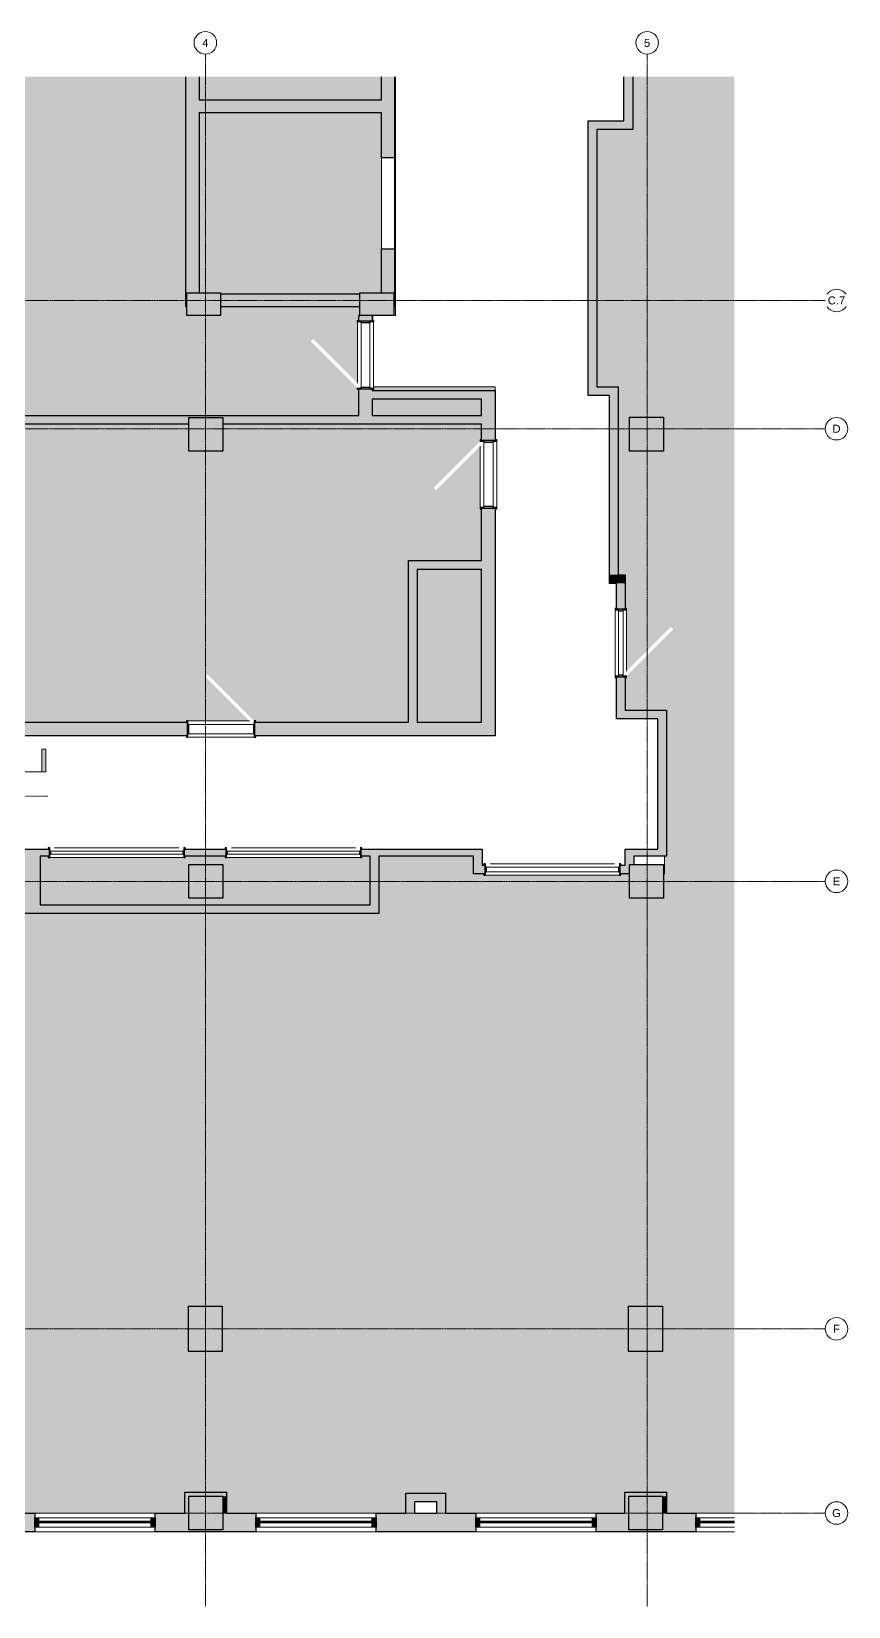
# Model space of a CAD drawing. Header units: inches. Extents: x 2810 to 3942, y 240 to 1078.
# Drawn here: x 3507 to 3942, y 240 to 1078 of the extents above; entities that cross this region are included whole.
import ezdxf

# ---------------------------------------------------------------- set-up
doc = ezdxf.new("R2010")
doc.units = ezdxf.units.IN
doc.header["$MEASUREMENT"] = 0
doc.linetypes.add('Center 1_8_', pattern=[0.3125, 0.125, -0.0625, 0.0625, -0.0625])
doc.linetypes.add('Grid Line 1_2_', pattern=[0.875, 0.5, -0.125, 0.125, -0.125])
for name, color, linetype, lineweight in [('A-DETL', 90, 'Continuous', 9), ('A-DETL-GENF', 92, 'Continuous', 9), ('A-DETL-THIN', 151, 'Continuous', 9), ('A-DOOR', 31, 'Continuous', 18), ('A-GLAZ-CURT', 52, 'Continuous', 18), ('A-GLAZ-CWMG', 51, 'Continuous', 18), ('A-WALL', 113, 'Continuous', 18), ('A-WALL-PATT', 111, 'Continuous', 18), ('G-ANNO-SYMB', 111, 'Continuous', 9), ('I-WALL', 2, 'Continuous', 18), ('S-COLS', 52, 'Continuous', 18), ('S-GRID', 1, 'Continuous', 9), ('S-GRID-IDEN', 1, 'Continuous', 9)]:
    doc.layers.add(name, color=color, linetype=linetype, lineweight=lineweight)
doc.styles.add('Swis721 Lt BT', font='swissl.ttf', dxfattribs={"height": 4.257319})

# ---------------------------------------------------------------- blocks, each defined once
blk = doc.blocks.new('Concrete-Rectangular-Column - 18X18-4463687-FIRST FLOOR RCP')
at = {"layer": 'S-COLS'}
blk.add_hatch(color=250, dxfattribs=at).paths.add_polyline_path([(9, -9), (9, 9), (-9, 9), (-9, -9)], flags=0)
at = {"layer": 'S-COLS', "color": 8, "lineweight": 30}
for p, q in [((-9, 9), (9, 9)), ((-9, -9), (-9, 9)), ((9, 9), (9, -9)), ((9, -9), (-9, -9))]:
    blk.add_line(p, q, dxfattribs=at)
blk = doc.blocks.new('System Panel - Glazed-4469464-FIRST FLOOR RCP')
at = {"layer": 'A-GLAZ-CURT'}
blk.add_hatch(color=250, dxfattribs=at).paths.add_polyline_path([(30, -0.75), (-30, -0.75), (-30, -1.75), (30, -1.75)], flags=0)
at = {"layer": 'A-GLAZ-CURT', "color": 8, "lineweight": 30}
for p, q in [((-30, -1.75), (-30, -0.75)), ((-30, -0.75), (30, -0.75)), ((30, -1.75), (-30, -1.75)), ((30, -0.75), (30, -1.75))]:
    blk.add_line(p, q, dxfattribs=at)
blk = doc.blocks.new('Rectangular Mullion - 2 x 5_ rectangular-4469463-FIRST FLOOR RCP')
at = {"layer": 'A-GLAZ-CWMG'}
blk.add_hatch(color=250, dxfattribs=at).paths.add_polyline_path([(-2, -1.5), (0, -1.5), (0, 3.5), (-2, 3.5), (-2, 0.75)], flags=0)
at = {"layer": 'A-GLAZ-CWMG', "color": 8, "lineweight": 30}
for p, q in [((-2, 3.5), (0, 3.5)), ((-2, -1.5), (-2, 3.5)), ((0, 3.5), (0, -1.5)), ((0, -1.5), (-2, -1.5))]:
    blk.add_line(p, q, dxfattribs=at)
blk = doc.blocks.new('Rectangular Mullion - 2 x 5_ rectangular-4354936-FIRST FLOOR RCP')
at = {"layer": 'A-GLAZ-CWMG'}
blk.add_hatch(color=250, dxfattribs=at).paths.add_polyline_path([(0, -1.5), (-2, -1.5), (-2, 3.5), (0, 3.5), (0, 0.75)], flags=0)
at = {"layer": 'A-GLAZ-CWMG', "color": 8, "lineweight": 30}
for p, q in [((0, 3.5), (-2, 3.5)), ((-2, 3.5), (-2, -1.5)), ((0, -1.5), (0, 3.5)), ((-2, -1.5), (0, -1.5))]:
    blk.add_line(p, q, dxfattribs=at)
blk = doc.blocks.new('System Panel - Glazed-V1-FIRST FLOOR RCP')
at = {"layer": 'A-GLAZ-CURT'}
blk.add_hatch(color=250, dxfattribs=at).paths.add_polyline_path([(11.49, -0.75), (11.49, -1.75), (30, -1.75), (30, -0.75)], flags=0)
at = {"layer": 'A-GLAZ-CURT', "color": 8, "lineweight": 30}
for p, q in [((11.49, -0.75), (30, -0.75)), ((30, -1.75), (11.49, -1.75)), ((30, -0.75), (30, -1.75))]:
    blk.add_line(p, q, dxfattribs=at)
blk = doc.blocks.new('Concrete-Rectangular-Column - 18 x 24-4467884-FIRST FLOOR RCP')
at = {"layer": 'S-COLS'}
blk.add_hatch(color=250, dxfattribs=at).paths.add_polyline_path([(-7.96, -12), (9, -12), (9, 12), (-9, 12), (-9, -12)], flags=0)
at = {"layer": 'S-COLS', "color": 8, "lineweight": 30}
for p, q in [((-9, 12), (9, 12)), ((-9, -12), (-9, 12)), ((9, 12), (9, -12)), ((9, -12), (-9, -12))]:
    blk.add_line(p, q, dxfattribs=at)
blk = doc.blocks.new('Rectangular Mullion - 2 x 5_ rectangular-V2-FIRST FLOOR RCP')
at = {"layer": 'A-GLAZ-CWMG', "color": 55}
for p, q in [((2986.22, 287.16), (2926.22, 287.16)), ((2986.22, 282.16), (2926.22, 282.16))]:
    blk.add_line(p, q, dxfattribs=at)
blk = doc.blocks.new('Rectangular Mullion - 2 x 5_ rectangular-V3-FIRST FLOOR RCP')
at = {"layer": 'A-GLAZ-CWMG', "color": 55}
for p, q in [((3880.86, 287.16), (3862.35, 287.16)), ((3880.86, 282.16), (3862.35, 282.16))]:
    blk.add_line(p, q, dxfattribs=at)
blk = doc.blocks.new('Concrete-Rectangular-Column - 12 x 18-4462631-FIRST FLOOR RCP')
at = {"layer": 'S-COLS'}
blk.add_hatch(color=250, dxfattribs=at).paths.add_polyline_path([(-6, 2.5), (-6, -9), (6, -9), (6, 9), (-6, 9)], flags=0)
at = {"layer": 'S-COLS', "color": 8, "lineweight": 30}
for p, q in [((-6, 9), (6, 9)), ((-6, -9), (-6, 9)), ((6, 9), (6, -9)), ((6, -9), (-6, -9))]:
    blk.add_line(p, q, dxfattribs=at)
blk = doc.blocks.new('Single Flush_No Glass - 3_-0_x8_-0_-4473693-FIRST FLOOR RCP')
at = {"layer": 'A-DOOR'}
h = blk.add_hatch(color=250, dxfattribs=at)
h.paths.add_polyline_path([(22.37, -2.97), (22.37, -2.22), (21.99, -2.22), (21.99, 2.4), (22.37, 2.4), (22.37, 3.15), (21.62, 3.15), (21.62, 1.28), (21.12, 1.28), (21.12, -1.1), (21.62, -1.1), (21.62, -2.97), (22.24, -2.97)], flags=0)
h.paths.add_polyline_path([(-13.13, 1.28), (-13.63, 1.28), (-13.63, 3.15), (-14.38, 3.15), (-14.38, 2.4), (-14.01, 2.4), (-14.01, -2.22), (-14.38, -2.22), (-14.38, -2.97), (-13.63, -2.97), (-13.63, -1.1), (-13.13, -1.1), (-13.13, 0.4)], flags=0)
at = {"layer": 'A-DOOR', "color": 8, "lineweight": 30}
for p, q in [((-13.63, 3.15), (-14.38, 3.15)), ((-14.38, 3.15), (-14.38, 2.4)), ((-13.63, 1.28), (-13.63, 3.15)), ((-13.13, 1.28), (-13.63, 1.28)), ((-13.13, -1.1), (-13.13, 1.28)), ((21.12, 1.28), (21.12, -1.1)), ((21.62, 1.28), (21.12, 1.28)), ((21.62, 3.15), (21.62, 1.28)), ((22.37, 3.15), (21.62, 3.15)), ((22.37, 2.4), (22.37, 3.15)), ((-14.38, -2.22), (-14.38, -2.97)), ((-14.38, -2.97), (-13.63, -2.97)), ((-13.63, -1.1), (-13.13, -1.1)), ((-13.63, -2.97), (-13.63, -1.1)), ((21.12, -1.1), (21.62, -1.1)), ((21.62, -1.1), (21.62, -2.97)), ((21.62, -2.97), (22.37, -2.97)), ((22.37, -2.97), (22.37, -2.22))]:
    blk.add_line(p, q, dxfattribs=at)
at = {"layer": 'A-DOOR', "color": 55}
for p, q in [((19.02, 3.15), (-13.63, 3.15)), ((21.12, 1.28), (-13.13, 1.28)), ((21.62, 3.15), (21.49, 3.15)), ((21.62, -2.97), (-13.63, -2.97)), ((21.12, -1.1), (-13.13, -1.1))]:
    blk.add_line(p, q, dxfattribs=at)
blk = doc.blocks.new('Double Flush_No Glass_with Frame - 6_-0_X8_-0_-4473727-FIRST FLOOR RCP')
at = {"layer": 'A-DOOR'}
h = blk.add_hatch(color=250, dxfattribs=at)
h.paths.add_polyline_path([(-32.09, -2.97), (-31.63, -2.97), (-31.63, -1.1), (-31.13, -1.1), (-31.13, 1.28), (-31.63, 1.28), (-31.63, 3.15), (-32.38, 3.15), (-32.38, 2.4), (-32.01, 2.4), (-32.01, -2.22), (-32.38, -2.22), (-32.38, -2.97), (-32.26, -2.97)], flags=0)
h.paths.add_polyline_path([(39.62, -2.97), (40.37, -2.97), (40.37, -2.22), (39.99, -2.22), (39.99, 2.4), (40.37, 2.4), (40.37, 3.15), (39.62, 3.15), (39.62, 1.28), (39.12, 1.28), (39.12, -1.1), (39.62, -1.1), (39.62, -2.22)], flags=0)
at = {"layer": 'A-DOOR', "color": 8, "lineweight": 30}
for p, q in [((-31.63, 3.15), (-32.38, 3.15)), ((-32.38, 3.15), (-32.38, 2.4)), ((-31.63, 1.28), (-31.63, 3.15)), ((-31.13, 1.28), (-31.63, 1.28)), ((-31.13, -1.1), (-31.13, 1.28)), ((39.12, 1.28), (39.12, -1.1)), ((39.62, 1.28), (39.12, 1.28)), ((39.62, 3.15), (39.62, 1.28)), ((40.37, 3.15), (39.62, 3.15)), ((40.37, 2.4), (40.37, 3.15)), ((-32.38, -2.22), (-32.38, -2.97)), ((-32.38, -2.97), (-31.63, -2.97)), ((-31.63, -1.1), (-31.13, -1.1)), ((-31.63, -2.97), (-31.63, -1.1)), ((39.12, -1.1), (39.62, -1.1)), ((39.62, -1.1), (39.62, -2.97)), ((39.62, -2.97), (40.37, -2.97)), ((40.37, -2.97), (40.37, -2.22))]:
    blk.add_line(p, q, dxfattribs=at)
at = {"layer": 'A-DOOR', "color": 55}
for p, q in [((-31.51, 3.15), (-31.63, 3.15)), ((39.12, 1.28), (-31.13, 1.28)), ((37.02, 3.15), (-29.03, 3.15)), ((39.62, 3.15), (39.49, 3.15)), ((39.62, -2.97), (-31.63, -2.97)), ((39.12, -1.1), (-31.13, -1.1))]:
    blk.add_line(p, q, dxfattribs=at)
blk = doc.blocks.new('Double Flush_No Glass_with Frame - 6_-0_X8_-0_-4473791-FIRST FLOOR RCP')
at = {"layer": 'A-DOOR'}
h = blk.add_hatch(color=250, dxfattribs=at)
h.paths.add_polyline_path([(-31.63, -2.54), (-31.63, -0.66), (-31.13, -0.66), (-31.13, 0.84), (-31.63, 0.84), (-31.63, 2.71), (-32.38, 2.71), (-32.38, 1.96), (-32.01, 1.96), (-32.01, -1.79), (-32.38, -1.79), (-32.38, -2.54), (-32.01, -2.54)], flags=0)
h.paths.add_polyline_path([(40.24, -2.54), (40.37, -2.54), (40.37, -1.79), (39.99, -1.79), (39.99, 1.96), (40.37, 1.96), (40.37, 2.71), (39.62, 2.71), (39.62, 0.84), (39.12, 0.84), (39.12, -0.66), (39.62, -0.66), (39.62, -2.54), (40.1, -2.54)], flags=0)
at = {"layer": 'A-DOOR', "color": 8, "lineweight": 30}
for p, q in [((-31.63, 2.71), (-32.38, 2.71)), ((-32.38, 2.71), (-32.38, 1.96)), ((-31.63, 0.84), (-31.63, 2.71)), ((-31.13, 0.84), (-31.63, 0.84)), ((-31.13, -0.66), (-31.13, 0.84)), ((39.12, 0.84), (39.12, -0.66)), ((39.62, 0.84), (39.12, 0.84)), ((39.62, 2.71), (39.62, 0.84)), ((40.37, 2.71), (39.62, 2.71)), ((40.37, 1.96), (40.37, 2.71)), ((-32.38, -1.79), (-32.38, -2.54)), ((-32.38, -2.54), (-31.63, -2.54)), ((-31.63, -0.66), (-31.13, -0.66)), ((-31.63, -2.54), (-31.63, -0.66)), ((39.12, -0.66), (39.62, -0.66)), ((39.62, -0.66), (39.62, -2.54)), ((39.62, -2.54), (40.37, -2.54)), ((40.37, -2.54), (40.37, -1.79))]:
    blk.add_line(p, q, dxfattribs=at)
at = {"layer": 'A-DOOR', "color": 55}
for p, q in [((-31.51, 2.71), (-31.63, 2.71)), ((39.12, 0.84), (-31.13, 0.84)), ((37.02, 2.71), (-29.03, 2.71)), ((39.62, 2.71), (39.49, 2.71)), ((39.62, -2.54), (-31.63, -2.54)), ((39.12, -0.66), (-31.13, -0.66))]:
    blk.add_line(p, q, dxfattribs=at)
blk = doc.blocks.new('Single Flush_No Glass - 3_-0_x8_-0_-4473920-FIRST FLOOR RCP')
at = {"layer": 'A-DOOR'}
h = blk.add_hatch(color=250, dxfattribs=at)
h.paths.add_polyline_path([(-14.01, -4.29), (-13.63, -4.29), (-13.63, -2.41), (-13.13, -2.41), (-13.13, 2.59), (-13.63, 2.59), (-13.63, 4.46), (-14.38, 4.46), (-14.38, 3.71), (-14.01, 3.71), (-14.01, -3.54), (-14.38, -3.54), (-14.38, -4.29), (-14.05, -4.29)], flags=0)
h.paths.add_polyline_path([(22.04, -4.29), (22.37, -4.29), (22.37, -3.54), (21.99, -3.54), (21.99, 3.71), (22.37, 3.71), (22.37, 4.46), (21.62, 4.46), (21.62, 2.59), (21.12, 2.59), (21.12, -2.41), (21.62, -2.41), (21.62, -4.29), (21.99, -4.29)], flags=0)
at = {"layer": 'A-DOOR', "color": 8, "lineweight": 30}
for p, q in [((-13.63, 4.46), (-14.38, 4.46)), ((-14.38, 4.46), (-14.38, 3.71)), ((-13.63, 2.59), (-13.63, 4.46)), ((-13.13, 2.59), (-13.63, 2.59)), ((-13.13, -2.41), (-13.13, 2.59)), ((21.12, 2.59), (21.12, -2.41)), ((21.62, 2.59), (21.12, 2.59)), ((21.62, 4.46), (21.62, 2.59)), ((22.37, 4.46), (21.62, 4.46)), ((22.37, 3.71), (22.37, 4.46)), ((-14.38, -3.54), (-14.38, -4.29)), ((-14.38, -4.29), (-13.63, -4.29)), ((-13.63, -2.41), (-13.13, -2.41)), ((-13.63, -4.29), (-13.63, -2.41)), ((21.12, -2.41), (21.62, -2.41)), ((21.62, -2.41), (21.62, -4.29)), ((21.62, -4.29), (22.37, -4.29)), ((22.37, -4.29), (22.37, -3.54))]:
    blk.add_line(p, q, dxfattribs=at)
at = {"layer": 'A-DOOR', "color": 55}
for p, q in [((19.02, 4.46), (-13.63, 4.46)), ((21.12, 2.59), (-13.13, 2.59)), ((21.62, 4.46), (21.49, 4.46)), ((21.62, -4.29), (-13.63, -4.29)), ((21.12, -2.41), (-13.13, -2.41))]:
    blk.add_line(p, q, dxfattribs=at)
blk = doc.blocks.new('Single Flush_No Glass - 3_-0_x8_-0_-4479099-FIRST FLOOR RCP')
at = {"layer": 'A-DOOR'}
h = blk.add_hatch(color=250, dxfattribs=at)
h.paths.add_polyline_path([(-14.38, 4.46), (-14.38, 3.71), (-14.01, 3.71), (-14.01, -3.54), (-14.38, -3.54), (-14.38, -4.29), (-13.63, -4.29), (-13.63, -2.41), (-13.13, -2.41), (-13.13, 2.59), (-13.63, 2.59), (-13.63, 4.46), (-14.26, 4.46)], flags=0)
h.paths.add_polyline_path([(21.12, 1.09), (21.12, -2.41), (21.62, -2.41), (21.62, -4.29), (22.37, -4.29), (22.37, -3.54), (21.99, -3.54), (21.99, 3.71), (22.37, 3.71), (22.37, 4.46), (21.62, 4.46), (21.62, 2.59), (21.12, 2.59)], flags=0)
at = {"layer": 'A-DOOR', "color": 8, "lineweight": 30}
for p, q in [((-13.63, 4.46), (-14.38, 4.46)), ((-14.38, 4.46), (-14.38, 3.71)), ((-13.63, 2.59), (-13.63, 4.46)), ((-13.13, 2.59), (-13.63, 2.59)), ((-13.13, -2.41), (-13.13, 2.59)), ((21.12, 2.59), (21.12, -2.41)), ((21.62, 2.59), (21.12, 2.59)), ((21.62, 4.46), (21.62, 2.59)), ((22.37, 4.46), (21.62, 4.46)), ((22.37, 3.71), (22.37, 4.46)), ((-14.38, -3.54), (-14.38, -4.29)), ((-14.38, -4.29), (-13.63, -4.29)), ((-13.63, -2.41), (-13.13, -2.41)), ((-13.63, -4.29), (-13.63, -2.41)), ((21.12, -2.41), (21.62, -2.41)), ((21.62, -2.41), (21.62, -4.29)), ((21.62, -4.29), (22.37, -4.29)), ((22.37, -4.29), (22.37, -3.54))]:
    blk.add_line(p, q, dxfattribs=at)
at = {"layer": 'A-DOOR', "color": 55}
for p, q in [((19.02, 4.46), (-13.63, 4.46)), ((21.12, 2.59), (-13.13, 2.59)), ((21.62, 4.46), (21.49, 4.46)), ((21.62, -4.29), (-13.63, -4.29)), ((21.12, -2.41), (-13.13, -2.41))]:
    blk.add_line(p, q, dxfattribs=at)
blk = doc.blocks.new('Single Flush_No Glass - 3_-0_x8_-0_-4473688-FIRST FLOOR RCP')
at = {"layer": 'A-DOOR'}
h = blk.add_hatch(color=250, dxfattribs=at)
h.paths.add_polyline_path([(22.37, -3.59), (21.99, -3.59), (21.99, 3.41), (22.37, 3.41), (22.37, 4.16), (21.62, 4.16), (21.62, 2.29), (21.12, 2.29), (21.12, -2.46), (21.62, -2.46), (21.62, -4.34), (22.37, -4.34)], flags=0)
h.paths.add_polyline_path([(-13.13, 2.29), (-13.63, 2.29), (-13.63, 4.16), (-14.38, 4.16), (-14.38, 3.41), (-14.01, 3.41), (-14.01, -3.59), (-14.38, -3.59), (-14.38, -4.34), (-13.63, -4.34), (-13.63, -2.46), (-13.13, -2.46)], flags=0)
at = {"layer": 'A-DOOR', "color": 8, "lineweight": 30}
for p, q in [((-14.38, 3.41), (-14.38, 4.16)), ((-14.38, 4.16), (-13.63, 4.16)), ((-13.63, 4.16), (-13.63, 2.29)), ((-13.63, 2.29), (-13.13, 2.29)), ((-13.13, 2.29), (-13.13, -2.46)), ((21.12, -2.46), (21.12, 2.29)), ((21.12, 2.29), (21.62, 2.29)), ((21.62, 2.29), (21.62, 4.16)), ((21.62, 4.16), (22.37, 4.16)), ((22.37, 4.16), (22.37, 3.41)), ((-14.38, -4.34), (-14.38, -3.59)), ((-13.63, -4.34), (-14.38, -4.34)), ((-13.13, -2.46), (-13.63, -2.46)), ((-13.63, -2.46), (-13.63, -4.34)), ((21.62, -2.46), (21.12, -2.46)), ((21.62, -4.34), (21.62, -2.46)), ((22.37, -4.34), (21.62, -4.34)), ((22.37, -3.59), (22.37, -4.34))]:
    blk.add_line(p, q, dxfattribs=at)
at = {"layer": 'A-DOOR', "color": 55}
for p, q in [((21.62, 4.16), (-13.63, 4.16)), ((21.12, 2.29), (-13.13, 2.29)), ((19.02, -4.34), (-13.63, -4.34)), ((21.12, -2.46), (-13.13, -2.46)), ((21.62, -4.34), (21.49, -4.34))]:
    blk.add_line(p, q, dxfattribs=at)
blk = doc.blocks.new('Grid - Grid Head - Circle-50561-FIRST FLOOR RCP')
at = {"layer": 'S-GRID-IDEN'}
blk.add_circle((0, 0), 0.125, dxfattribs=at)
blk = doc.blocks.new('Drafting View - 3_32_ x 3_8_-334918-FIRST FLOOR RCP')
at = {"layer": 'G-ANNO-SYMB'}
blk.add_hatch(color=256, dxfattribs=at).paths.add_polyline_path([(0, 0.25), (0, 0), (-0.047, 0), (-0.047, 0.25)], flags=0)
for p, q in [((0, 0.25), (-0.047, 0.25)), ((-0.047, 0.25), (-0.047, 0)), ((0, 0), (0, 0.25)), ((-0.047, 0), (0, 0))]:
    blk.add_line(p, q, dxfattribs=at)

msp = doc.modelspace()

# ---------------------------------------------------------------- hatches: boundary and pattern name
at = {"layer": 'A-DETL-GENF'}
h = msp.add_hatch(color=9, dxfattribs=at)
h.paths.add_polyline_path([(3860.35, 289.66), (3880.86, 289.66), (3880.86, 1053.64), (3826.79, 1053.64), (3826.79, 1025.6), (3807.79, 1025.6), (3807.79, 888.73), (3819.04, 888.73), (3819.04, 788.73), (3822.79, 788.73), (3822.79, 770.79), (3823.54, 770.79), (3823.54, 737.39), (3847.05, 760.9), (3848.29, 759.66), (3823.54, 734.91), (3823.54, 734.04), (3822.79, 734.04), (3822.79, 716.73), (3844.79, 716.73), (3844.79, 639.04), (3843.72, 639.04), (3843.72, 629.66), (3843.1, 629.66), (3843.1, 616.66), (3825.1, 616.66), (3825.1, 629.6), (3820.47, 629.6), (3820.47, 628.85), (3747.72, 628.85), (3747.72, 629.6), (3742.16, 629.6), (3742.16, 639.04), (3691.79, 639.04), (3691.79, 608.6), (3476.16, 608.6), (3476.16, 639.04), (3419.35, 639.04), (3419.35, 524.29), (3440.35, 524.29), (3440.35, 471.04), (3384.35, 471.04), (3384.35, 289.66), (3472.16, 289.66), (3472.16, 300.23), (3493.29, 300.23), (3493.29, 289.66), (3588.6, 289.66), (3588.6, 300.79), (3610.85, 300.79), (3610.85, 289.66), (3706.16, 289.66), (3706.16, 300.23), (3727.29, 300.23), (3727.29, 289.66), (3822.6, 289.66), (3822.6, 300.79), (3844.85, 300.79), (3844.85, 289.66)], flags=0)
h.paths.add_polyline_path([(3842.6, 375.66), (3824.6, 375.66), (3824.6, 399.66), (3842.6, 399.66)], flags=0)
h.paths.add_polyline_path([(3590.6, 375.66), (3590.6, 399.66), (3608.6, 399.66), (3608.6, 375.66), (3590.85, 375.66)], flags=0)
h.paths.add_polyline_path([(3516.47, 613.23), (3687.16, 613.23), (3687.16, 639.04), (3682.85, 639.04), (3682.85, 638.29), (3610.1, 638.29), (3610.1, 639.04), (3588.85, 639.04), (3588.85, 638.29), (3516.1, 638.29), (3516.1, 639.04), (3511.79, 639.04), (3511.79, 613.23), (3516.1, 613.23)], flags=0)
h.paths.add_polyline_path([(3484.35, 613.23), (3507.16, 613.23), (3507.16, 639.04), (3480.79, 639.04), (3480.79, 613.23)], flags=0)
h.paths.add_polyline_path([(3590.85, 616.66), (3590.85, 634.66), (3608.85, 634.66), (3608.85, 616.66)], flags=0)
h.paths.add_polyline_path([(3825.1, 854.48), (3825.1, 872.48), (3843.1, 872.48), (3843.1, 854.48), (3826.79, 854.48)], flags=0)
h = msp.add_hatch(color=9, dxfattribs=at)
h.paths.add_polyline_path([(3738.23, 710.29), (3746.47, 710.29), (3746.47, 791.6), (3712.29, 791.6), (3712.29, 710.29), (3720.98, 710.29)], flags=0)
h.paths.add_polyline_path([(3688.72, 710.29), (3707.66, 710.29), (3707.66, 796.23), (3746.47, 796.23), (3746.47, 823.79), (3745.72, 823.79), (3745.72, 857.19), (3722.21, 833.68), (3720.98, 834.92), (3745.72, 859.66), (3745.72, 860.54), (3746.47, 860.54), (3746.47, 868.85), (3608.85, 868.85), (3608.85, 854.41), (3590.85, 854.41), (3590.85, 868.85), (3478.35, 868.85), (3478.35, 828.04), (3448.35, 828.04), (3448.35, 710.29), (3589.6, 710.29), (3589.6, 711.04), (3623, 711.04), (3599.49, 734.55), (3600.73, 735.79), (3625.47, 711.04), (3626.35, 711.04), (3626.35, 710.29)], flags=0)
h.paths.add_polyline_path([(3688.22, 873.48), (3746.47, 873.48), (3746.47, 882.1), (3688.22, 882.1), (3688.22, 874.66)], flags=0)
h.paths.add_polyline_path([(3607.72, 873.48), (3681.22, 873.48), (3681.22, 887.29), (3680.47, 887.29), (3680.47, 888.16), (3655.73, 912.91), (3656.96, 914.15), (3680.47, 890.64), (3680.47, 924.04), (3681.22, 924.04), (3681.22, 926.66), (3681.72, 926.66), (3681.71, 931.16), (3607.72, 931.16), (3607.72, 926.66), (3589.72, 926.66), (3589.72, 931.16), (3589.22, 931.16), (3589.22, 1053.64), (3499.72, 1053.64), (3499.72, 874.66), (3478.35, 874.66), (3478.35, 873.48), (3596.22, 873.48)], flags=0)
h.paths.add_polyline_path([(3688.72, 886.73), (3753.72, 886.73), (3753.72, 888.66), (3688.97, 888.66), (3688.97, 887.29), (3688.22, 887.29), (3688.22, 886.73)], flags=0)
h.paths.add_polyline_path([(3688.64, 924.04), (3688.72, 924.04), (3688.72, 926.66), (3688.22, 926.66), (3688.22, 924.04)], flags=0)
h.paths.add_polyline_path([(3700.22, 926.66), (3700.72, 926.66), (3700.72, 1053.64), (3700.22, 1053.64), (3700.22, 931.16), (3699.72, 931.16), (3699.72, 926.66)], flags=0)
h.paths.add_polyline_path([(3607.72, 938.16), (3681.72, 938.16), (3681.72, 938.66), (3693.22, 938.66), (3693.22, 1034.37), (3596.22, 1034.37), (3596.22, 938.66), (3607.72, 938.66)], flags=0)
h.paths.add_polyline_path([(3688.72, 1041.37), (3693.22, 1041.37), (3693.22, 1053.64), (3596.22, 1053.64), (3596.22, 1041.37), (3684.93, 1041.37)], flags=0)
at = {"layer": 'A-WALL-PATT', "lineweight": 9}
for points in [[(3589.72, 931.16), (3589.73, 938.66), (3596.22, 938.66), (3596.22, 1053.64), (3589.22, 1053.64), (3589.22, 931.16)], [(3822.16, 1030.23), (3826.79, 1030.23), (3826.79, 1053.64), (3822.16, 1053.64)], [(3693.22, 1034.37), (3693.22, 1041.37), (3596.22, 1041.37), (3596.22, 1034.37), (3625.23, 1034.37)], [(3803.16, 888.73), (3807.79, 888.73), (3807.79, 1030.23), (3803.16, 1030.23)], [(3825.1, 1025.6), (3826.79, 1025.6), (3826.79, 1030.23), (3807.79, 1030.23), (3807.79, 1025.6), (3822.16, 1025.6)], [(3625.23, 931.16), (3681.72, 931.16), (3681.72, 938.16), (3607.72, 938.16), (3607.72, 931.16)], [(3819.04, 884.1), (3819.04, 888.73), (3803.16, 888.73), (3803.16, 884.1), (3814.41, 884.1)], [(3693.22, 882.1), (3753.72, 882.1), (3753.72, 886.73), (3688.22, 886.73), (3688.22, 882.1), (3689.14, 882.1)], [(3814.41, 788.73), (3819.04, 788.73), (3819.04, 884.1), (3814.41, 884.1), (3814.41, 852.67)], [(3689.14, 868.85), (3746.47, 868.85), (3746.47, 873.48), (3478.35, 873.48), (3478.35, 868.85), (3590.85, 868.85), (3590.85, 872.41), (3608.85, 872.41), (3608.85, 868.85), (3625.23, 868.85)], [(3707.66, 710.29), (3712.29, 710.29), (3712.29, 796.23), (3707.66, 796.23)], [(3746.47, 791.6), (3746.47, 796.23), (3712.29, 796.23), (3712.29, 791.6), (3720.98, 791.6)], [(3822.79, 784.1), (3822.79, 788.73), (3814.41, 788.73), (3814.41, 784.1), (3822.3, 784.1)], [(3822.79, 712.1), (3840.16, 712.1), (3840.16, 716.73), (3818.16, 716.73), (3818.16, 712.1), (3822.3, 712.1)], [(3844.79, 639.04), (3844.79, 716.73), (3840.16, 716.73), (3840.16, 639.04)], [(3511.79, 613.23), (3511.79, 639.04), (3507.16, 639.04), (3507.16, 613.23)], [(3691.79, 613.23), (3691.79, 639.04), (3687.16, 639.04), (3687.16, 613.23), (3689.14, 613.23)], [(3742.16, 629.6), (3746.79, 629.6), (3746.79, 642.79), (3742.16, 642.79), (3742.16, 639.04)], [(3822.79, 629.6), (3825.1, 629.6), (3825.1, 634.66), (3827.41, 634.66), (3827.41, 642.79), (3822.79, 642.79), (3822.79, 634.23)], [(3840.16, 639.04), (3840.16, 642.79), (3827.41, 642.79), (3827.41, 639.04)], [(3691.79, 608.6), (3691.79, 613.23), (3480.79, 613.23), (3480.79, 608.6), (3689.14, 608.6)], [(3588.6, 289.66), (3590.85, 289.66), (3590.85, 300.79), (3588.6, 300.79)], [(3608.85, 298.54), (3610.85, 298.54), (3610.85, 300.79), (3590.85, 300.79), (3590.85, 298.66), (3608.85, 298.66)], [(3610.85, 289.66), (3610.85, 298.54), (3608.85, 298.54), (3608.85, 289.66)], [(3706.16, 289.66), (3710.79, 289.66), (3710.79, 300.23), (3706.16, 300.23), (3706.16, 295.6)], [(3722.66, 295.6), (3722.66, 300.23), (3710.79, 300.23), (3710.79, 295.6)], [(3722.66, 289.66), (3727.29, 289.66), (3727.29, 300.23), (3722.66, 300.23), (3722.66, 295.6)], [(3824.6, 289.66), (3824.72, 289.66), (3824.72, 298.66), (3824.85, 298.66), (3824.85, 300.79), (3822.6, 300.79), (3822.6, 289.66)], [(3844.85, 298.54), (3844.85, 300.79), (3824.85, 300.79), (3824.85, 298.66), (3842.72, 298.66), (3842.72, 298.54)], [(3844.85, 289.66), (3844.85, 298.54), (3842.72, 298.54), (3842.72, 289.66)]]:
    msp.add_hatch(color=7, dxfattribs=at).paths.add_polyline_path(points, flags=0)
h = msp.add_hatch(color=7, dxfattribs=at)
h.paths.add_polyline_path([(3700.22, 931.16), (3700.22, 962.01), (3693.22, 962.01), (3693.22, 938.66), (3699.72, 938.66), (3699.72, 931.16)], flags=0)
h.paths.add_polyline_path([(3693.22, 1010.51), (3700.22, 1010.51), (3700.22, 1053.64), (3693.22, 1053.64), (3693.22, 1034.37)], flags=0)
h = msp.add_hatch(color=7, dxfattribs=at)
h.paths.add_polyline_path([(3688.22, 873.48), (3688.22, 887.66), (3681.22, 887.66), (3681.22, 873.48), (3681.71, 873.48)], flags=0)
h.paths.add_polyline_path([(3687.1, 923.66), (3688.22, 923.66), (3688.22, 926.66), (3681.22, 926.66), (3681.22, 923.66), (3682.35, 923.66)], flags=0)
h = msp.add_hatch(color=7, dxfattribs=at)
h.paths.add_polyline_path([(3746.47, 710.29), (3753.72, 710.29), (3753.72, 824.16), (3746.47, 824.16), (3746.47, 791.6)], flags=0)
h.paths.add_polyline_path([(3753.72, 860.16), (3753.72, 882.1), (3746.47, 882.1), (3746.47, 860.16), (3753.04, 860.16)], flags=0)
h = msp.add_hatch(color=7, dxfattribs=at)
h.paths.add_polyline_path([(3822.3, 716.73), (3822.79, 716.73), (3822.79, 734.41), (3818.16, 734.41), (3818.16, 716.73)], flags=0)
h.paths.add_polyline_path([(3822.79, 770.41), (3822.79, 784.1), (3818.16, 784.1), (3818.16, 770.41), (3822.3, 770.41)], flags=0)
h = msp.add_hatch(color=7, dxfattribs=at)
h.paths.add_polyline_path([(3753.72, 703.04), (3753.72, 710.29), (3625.97, 710.29), (3625.97, 703.04), (3753.04, 703.04)], flags=0)
h.paths.add_polyline_path([(3441.1, 703.04), (3589.97, 703.04), (3589.97, 710.29), (3441.1, 710.29), (3441.1, 709.78)], flags=0)
h = msp.add_hatch(color=7, dxfattribs=at)
h.paths.add_polyline_path([(3466.2, 639.04), (3516.47, 639.04), (3516.47, 642.79), (3419.35, 642.79), (3419.35, 639.04), (3466.02, 639.04)], flags=0)
h.paths.add_polyline_path([(3610.47, 639.04), (3610.47, 642.79), (3588.47, 642.79), (3588.47, 639.04), (3608.85, 639.04)], flags=0)
h.paths.add_polyline_path([(3682.47, 639.04), (3742.16, 639.04), (3742.16, 642.79), (3682.47, 642.79)], flags=0)
h = msp.add_hatch(color=7, dxfattribs=at)
h.paths.add_polyline_path([(3822.79, 629.6), (3822.79, 634.23), (3820.1, 634.23), (3820.1, 629.6)], flags=0)
h.paths.add_polyline_path([(3746.79, 629.6), (3748.1, 629.6), (3748.1, 634.23), (3746.79, 634.23)], flags=0)
h = msp.add_hatch(color=7, dxfattribs=at)
h.paths.add_polyline_path([(3842.72, 279.66), (3860.35, 279.66), (3860.35, 289.66), (3842.72, 289.66), (3842.72, 280.66), (3824.72, 280.66), (3824.72, 289.66), (3807.35, 289.66), (3807.35, 279.66), (3824.72, 279.66)], flags=0)
h.paths.add_polyline_path([(3743.35, 279.66), (3743.35, 289.66), (3690.35, 289.66), (3690.35, 279.66)], flags=0)
h.paths.add_polyline_path([(3572.85, 279.66), (3626.35, 279.66), (3626.35, 289.66), (3608.85, 289.66), (3608.85, 280.66), (3590.85, 280.66), (3590.85, 289.66), (3572.85, 289.66), (3572.85, 280.66)], flags=0)
h.paths.add_polyline_path([(3456.35, 279.66), (3508.85, 279.66), (3508.85, 289.66), (3456.35, 289.66)], flags=0)
h.paths.add_polyline_path([(3354.6, 279.66), (3392.35, 279.66), (3392.35, 289.66), (3374.85, 289.66), (3374.85, 280.66), (3356.85, 280.66), (3356.85, 289.66), (3339.35, 289.66), (3339.35, 279.66)], flags=0)
h.paths.add_polyline_path([(3272.96, 279.66), (3275.35, 279.66), (3275.35, 289.66), (3222.35, 289.66), (3222.35, 279.66), (3272.78, 279.66)], flags=0)
h.paths.add_polyline_path([(3149.47, 279.66), (3158.35, 279.66), (3158.35, 289.66), (3140.85, 289.66), (3140.85, 280.66), (3122.85, 280.66), (3122.85, 289.66), (3105.35, 289.66), (3105.35, 279.66), (3148.68, 279.66)], flags=0)
h.paths.add_polyline_path([(3025.16, 279.66), (3041.35, 279.66), (3041.35, 289.66), (2988.22, 289.66), (2988.22, 279.66), (3018.12, 279.66)], flags=0)
h.paths.add_polyline_path([(2891.9, 279.66), (2924.22, 279.66), (2924.22, 289.66), (2906.85, 289.66), (2906.85, 280.66), (2888.85, 280.66), (2888.85, 289.66), (2887.72, 289.66), (2887.72, 279.66), (2891.75, 279.66)], flags=0)

# ---------------------------------------------------------------- linework, layer by layer
at = {"layer": 'A-DETL', "linetype": 'Center 1_8_', "lineweight": 18}
msp.add_line((3384.85, 670.91), (3515.85, 670.91), dxfattribs=at)
at = {"layer": 'A-DETL-THIN'}
for p, q in [((3700.72, 926.66), (3700.72, 1053.64)), ((3688.72, 924.04), (3688.72, 926.66)), ((3699.72, 926.66), (3700.72, 926.66)), ((3753.72, 888.66), (3688.97, 888.66)), ((3753.72, 886.73), (3753.72, 888.66)), ((3843.72, 639.04), (3843.72, 629.66)), ((3843.72, 629.66), (3843.1, 629.66))]:
    msp.add_line(p, q, dxfattribs=at)
at = {"layer": 'A-WALL', "color": 8, "lineweight": 30}
for p, q in [((3589.22, 931.16), (3589.22, 1053.64)), ((3596.22, 1053.64), (3596.22, 1041.37)), ((3693.22, 1041.37), (3693.22, 1053.64)), ((3700.22, 1053.64), (3700.22, 1010.51)), ((3822.16, 1030.23), (3822.16, 1053.64)), ((3826.79, 1053.64), (3826.79, 1025.6)), ((3596.22, 1041.37), (3693.22, 1041.37)), ((3596.22, 1034.37), (3596.22, 938.66)), ((3693.22, 1034.37), (3596.22, 1034.37)), ((3693.22, 1010.51), (3693.22, 1034.37)), ((3803.16, 884.1), (3803.16, 1030.23)), ((3803.16, 1030.23), (3822.16, 1030.23)), ((3807.79, 1025.6), (3807.79, 888.73)), ((3826.79, 1025.6), (3807.79, 1025.6)), ((3700.22, 1010.51), (3693.22, 1010.51)), ((3693.22, 938.66), (3693.22, 962.01)), ((3693.22, 962.01), (3700.22, 962.01)), ((3700.22, 962.01), (3700.22, 931.16)), ((3589.72, 931.16), (3589.22, 931.16)), ((3607.72, 938.16), (3681.72, 938.16)), ((3681.72, 931.16), (3607.72, 931.16)), ((3700.22, 931.16), (3699.72, 931.16)), ((3681.22, 923.66), (3681.22, 926.66)), ((3681.22, 926.66), (3681.72, 926.66)), ((3688.22, 923.66), (3681.22, 923.66)), ((3688.22, 926.66), (3688.22, 923.66)), ((3807.79, 888.73), (3819.04, 888.73)), ((3819.04, 888.73), (3819.04, 788.73)), ((3681.22, 873.48), (3681.22, 887.66)), ((3681.22, 887.66), (3688.22, 887.66)), ((3688.22, 887.66), (3688.22, 886.73)), ((3688.22, 886.73), (3753.72, 886.73)), ((3688.22, 882.1), (3688.22, 873.48)), ((3746.47, 882.1), (3688.22, 882.1)), ((3753.72, 886.73), (3753.72, 882.1)), ((3814.41, 884.1), (3803.16, 884.1)), ((3814.41, 784.1), (3814.41, 884.1)), ((3478.35, 873.48), (3681.22, 873.48)), ((3688.22, 873.48), (3746.47, 873.48)), ((3590.85, 868.85), (3478.35, 868.85)), ((3746.47, 868.85), (3608.85, 868.85)), ((3707.66, 710.29), (3707.66, 796.23)), ((3707.66, 796.23), (3746.47, 796.23)), ((3712.29, 791.6), (3712.29, 710.29)), ((3746.47, 791.6), (3712.29, 791.6)), ((3819.04, 788.73), (3822.79, 788.73)), ((3822.79, 788.73), (3822.79, 770.41)), ((3818.16, 784.1), (3814.41, 784.1)), ((3818.16, 770.41), (3818.16, 784.1)), ((3822.79, 770.41), (3818.16, 770.41)), ((3818.16, 712.1), (3818.16, 734.41)), ((3818.16, 734.41), (3822.79, 734.41)), ((3822.79, 734.41), (3822.79, 716.73)), ((3840.16, 712.1), (3818.16, 712.1)), ((3822.79, 716.73), (3844.79, 716.73)), ((3840.16, 642.79), (3840.16, 712.1)), ((3844.79, 716.73), (3844.79, 639.04)), ((3511.79, 639.04), (3511.79, 613.23)), ((3687.16, 613.23), (3687.16, 639.04)), ((3691.79, 639.04), (3691.79, 608.6)), ((3742.16, 642.79), (3746.79, 642.79)), ((3742.16, 629.6), (3742.16, 639.04)), ((3746.79, 642.79), (3746.79, 634.23)), ((3822.79, 634.23), (3822.79, 642.79)), ((3822.79, 642.79), (3827.41, 642.79)), ((3827.41, 639.04), (3827.41, 634.66)), ((3844.79, 639.04), (3840.16, 639.04)), ((3748.1, 629.6), (3742.16, 629.6)), ((3746.79, 634.23), (3748.1, 634.23)), ((3748.1, 634.23), (3748.1, 629.6)), ((3820.1, 629.6), (3820.1, 634.23)), ((3820.1, 634.23), (3822.79, 634.23)), ((3825.1, 629.6), (3820.1, 629.6)), ((3511.79, 613.23), (3687.16, 613.23)), ((3691.79, 608.6), (3476.16, 608.6)), ((3706.16, 289.66), (3706.16, 300.23)), ((3706.16, 300.23), (3727.29, 300.23)), ((3710.79, 295.6), (3710.79, 289.66)), ((3722.66, 295.6), (3710.79, 295.6)), ((3722.66, 289.66), (3722.66, 295.6)), ((3727.29, 300.23), (3727.29, 289.66)), ((3493.29, 289.66), (3508.85, 289.66)), ((3508.85, 289.66), (3508.85, 279.66)), ((3572.85, 279.66), (3572.85, 289.66)), ((3572.85, 289.66), (3588.6, 289.66)), ((3610.85, 289.66), (3626.35, 289.66)), ((3626.35, 289.66), (3626.35, 279.66)), ((3690.35, 279.66), (3690.35, 289.66)), ((3690.35, 289.66), (3706.16, 289.66)), ((3710.79, 289.66), (3722.66, 289.66)), ((3727.29, 289.66), (3743.35, 289.66)), ((3743.35, 289.66), (3743.35, 279.66)), ((3807.35, 279.66), (3807.35, 289.66)), ((3807.35, 289.66), (3822.6, 289.66)), ((3844.85, 289.66), (3860.35, 289.66)), ((3860.35, 289.66), (3860.35, 279.66)), ((3508.85, 279.66), (3456.35, 279.66)), ((3626.35, 279.66), (3572.85, 279.66)), ((3743.35, 279.66), (3690.35, 279.66)), ((3860.35, 279.66), (3807.35, 279.66))]:
    msp.add_line(p, q, dxfattribs=at)
at = {"layer": 'A-WALL', "color": 55}
for p, q in [((3693.22, 1010.51), (3693.22, 962.01)), ((3700.22, 962.01), (3700.22, 1010.51)), ((3572.85, 289.66), (3508.85, 289.66)), ((3690.35, 289.66), (3626.35, 289.66)), ((3807.35, 289.66), (3743.35, 289.66)), ((3880.86, 289.66), (3860.35, 289.66)), ((3508.85, 279.66), (3572.85, 279.66)), ((3626.35, 279.66), (3690.35, 279.66)), ((3743.35, 279.66), (3807.35, 279.66)), ((3860.35, 279.66), (3880.86, 279.66))]:
    msp.add_line(p, q, dxfattribs=at)
at = {"layer": 'G-ANNO-SYMB'}
msp.add_line((3478.93, 683.95), (3512.58, 683.95), dxfattribs=at)
at = {"layer": 'I-WALL', "color": 8, "lineweight": 30}
for p, q in [((3746.47, 873.48), (3746.47, 882.1)), ((3753.72, 882.1), (3753.72, 860.16)), ((3746.47, 860.16), (3746.47, 868.85)), ((3753.72, 860.16), (3746.47, 860.16)), ((3746.47, 796.23), (3746.47, 824.16)), ((3746.47, 824.16), (3753.72, 824.16)), ((3753.72, 824.16), (3753.72, 703.04)), ((3746.47, 710.29), (3746.47, 791.6)), ((3448.35, 710.29), (3589.97, 710.29)), ((3589.97, 710.29), (3589.97, 703.04)), ((3625.97, 710.29), (3707.66, 710.29)), ((3625.97, 703.04), (3625.97, 710.29)), ((3712.29, 710.29), (3746.47, 710.29)), ((3589.97, 703.04), (3441.1, 703.04)), ((3753.72, 703.04), (3625.97, 703.04)), ((3445.35, 642.79), (3516.47, 642.79)), ((3516.47, 639.04), (3511.79, 639.04)), ((3516.47, 642.79), (3516.47, 639.04)), ((3588.47, 639.04), (3588.47, 642.79)), ((3588.47, 642.79), (3610.47, 642.79)), ((3610.47, 639.04), (3588.47, 639.04)), ((3610.47, 642.79), (3610.47, 639.04)), ((3682.47, 639.04), (3682.47, 642.79)), ((3682.47, 642.79), (3742.16, 642.79)), ((3687.16, 639.04), (3682.47, 639.04)), ((3742.16, 639.04), (3691.79, 639.04)), ((3827.41, 642.79), (3840.16, 642.79)), ((3840.16, 639.04), (3827.41, 639.04)), ((3588.6, 289.66), (3588.6, 300.79)), ((3588.6, 300.79), (3610.85, 300.79)), ((3610.85, 300.79), (3610.85, 289.66)), ((3822.6, 289.66), (3822.6, 300.79)), ((3822.6, 300.79), (3844.85, 300.79)), ((3844.85, 300.79), (3844.85, 289.66))]:
    msp.add_line(p, q, dxfattribs=at)

# ---------------------------------------------------------------- block references
at = {"layer": 'A-DOOR', "color": 55}
for name, p, rotation in [('Single Flush_No Glass - 3_-0_x8_-0_-4473688-FIRST FLOOR RCP', (3684.81, 909.66), 270), ('Single Flush_No Glass - 3_-0_x8_-0_-4479099-FIRST FLOOR RCP', (3750.19, 838.17), 90), ('Single Flush_No Glass - 3_-0_x8_-0_-4473693-FIRST FLOOR RCP', (3820.39, 756.41), 270)]:
    msp.add_blockref(name, p, dxfattribs=dict(at, rotation=rotation))
msp.add_blockref('Single Flush_No Glass - 3_-0_x8_-0_-4473920-FIRST FLOOR RCP', (3603.98, 706.58), dxfattribs=at)
at = {"layer": 'A-DOOR', "color": 255}
for name, p in [('Double Flush_No Glass_with Frame - 6_-0_X8_-0_-4473791-FIRST FLOOR RCP', (3548.48, 640.83)), ('Double Flush_No Glass_with Frame - 6_-0_X8_-0_-4473791-FIRST FLOOR RCP', (3642.48, 640.83)), ('Double Flush_No Glass_with Frame - 6_-0_X8_-0_-4473727-FIRST FLOOR RCP', (3780.11, 631.83))]:
    msp.add_blockref(name, p, dxfattribs=at)
at = {"layer": 'A-GLAZ-CURT', "color": 55, "rotation": 180}
for name, p in [('System Panel - Glazed-4469464-FIRST FLOOR RCP', (3540.85, 283.66)), ('System Panel - Glazed-4469464-FIRST FLOOR RCP', (3658.35, 283.66)), ('System Panel - Glazed-4469464-FIRST FLOOR RCP', (3775.35, 283.66)), ('System Panel - Glazed-V1-FIRST FLOOR RCP', (3892.35, 283.66))]:
    msp.add_blockref(name, p, dxfattribs=at)
at = {"layer": 'A-GLAZ-CWMG', "color": 55, "extrusion": (0, 0, -1)}
for p in [(-3508.85, 283.66), (-3626.35, 283.66), (-3743.35, 283.66), (-3860.35, 283.66)]:
    msp.add_blockref('Rectangular Mullion - 2 x 5_ rectangular-4354936-FIRST FLOOR RCP', p, dxfattribs=at)
at = {"layer": 'A-GLAZ-CWMG', "color": 55}
for name, p in [('Rectangular Mullion - 2 x 5_ rectangular-V2-FIRST FLOOR RCP', (584.62, 0)), ('Rectangular Mullion - 2 x 5_ rectangular-4469463-FIRST FLOOR RCP', (3572.85, 283.66)), ('Rectangular Mullion - 2 x 5_ rectangular-V2-FIRST FLOOR RCP', (702.12, 0)), ('Rectangular Mullion - 2 x 5_ rectangular-4469463-FIRST FLOOR RCP', (3690.35, 283.66)), ('Rectangular Mullion - 2 x 5_ rectangular-V2-FIRST FLOOR RCP', (819.13, 0)), ('Rectangular Mullion - 2 x 5_ rectangular-4469463-FIRST FLOOR RCP', (3807.35, 283.66)), ('Rectangular Mullion - 2 x 5_ rectangular-V3-FIRST FLOOR RCP', (0, 0))]:
    msp.add_blockref(name, p, dxfattribs=at)
at = {"layer": 'G-ANNO-SYMB', "extrusion": (0, 0, -1), "xscale": 47.99999999999997, "yscale": 47.99999999999997, "zscale": 47.99999999999997}
msp.add_blockref('Drafting View - 3_32_ x 3_8_-334918-FIRST FLOOR RCP', (-3512.58, 683.95), dxfattribs=at)
at = {"layer": 'S-COLS', "color": 55, "rotation": 89.99999999999962}
for p in [(3598.72, 932.66), (3690.72, 932.66)]:
    msp.add_blockref('Concrete-Rectangular-Column - 12 x 18-4462631-FIRST FLOOR RCP', p, dxfattribs=at)
at = {"layer": 'S-COLS', "color": 55}
for name, p in [('Concrete-Rectangular-Column - 18X18-4463687-FIRST FLOOR RCP', (3599.85, 863.41)), ('Concrete-Rectangular-Column - 18X18-4463687-FIRST FLOOR RCP', (3834.1, 863.48)), ('Concrete-Rectangular-Column - 18X18-4463687-FIRST FLOOR RCP', (3599.85, 625.66)), ('Concrete-Rectangular-Column - 18X18-4463687-FIRST FLOOR RCP', (3834.1, 625.66)), ('Concrete-Rectangular-Column - 18 x 24-4467884-FIRST FLOOR RCP', (3599.6, 387.66)), ('Concrete-Rectangular-Column - 18 x 24-4467884-FIRST FLOOR RCP', (3833.6, 387.66)), ('Concrete-Rectangular-Column - 18X18-4463687-FIRST FLOOR RCP', (3599.85, 289.66)), ('Concrete-Rectangular-Column - 18X18-4463687-FIRST FLOOR RCP', (3833.72, 289.66))]:
    msp.add_blockref(name, p, dxfattribs=at)
at = {"layer": 'S-GRID-IDEN', "xscale": 47.99999999999997, "yscale": 47.99999999999997, "zscale": 47.99999999999997}
for p in [(3599.6, 1071.69), (3834.47, 1071.69)]:
    msp.add_blockref('Grid - Grid Head - Circle-50561-FIRST FLOOR RCP', p, dxfattribs=at)
for p, rotation in [((3935.19, 934.66), 269.9999999999995), ((3935.19, 866.41), 269.9999999999994), ((3935.19, 625.66), 269.9999999999994), ((3935.19, 387.66), 269.9999999999994), ((3935.19, 289.66), 269.9999999999994)]:
    msp.add_blockref('Grid - Grid Head - Circle-50561-FIRST FLOOR RCP', p, dxfattribs=dict(at, rotation=rotation))

# ---------------------------------------------------------------- next in the draw order: texts
at = {"layer": 'S-GRID-IDEN', "attachment_point": 2, "line_spacing_factor": 1.00667, "style": 'Swis721 Lt BT', "bg_fill": 3, "box_fill_scale": 1.25, "bg_fill_color": 0, "bg_fill_transparency": 0}
for s, insert, char_height, width in [('4', (3599.6, 1073.76), 4.26, 3.78), ('5', (3834.47, 1073.76), 4.26, 3.78), ('C.7', (3935.14, 936.78), 4.257, 10.638), ('D', (3935.14, 868.53), 4.26, 4.968), ('E', (3935.14, 627.78), 4.26, 4.32), ('F', (3935.14, 389.78), 4.26, 4.05), ('G', (3935.14, 291.78), 4.26, 5.346)]:
    msp.add_mtext(s, dxfattribs=dict(at, insert=insert, char_height=char_height, width=width))

# ---------------------------------------------------------------- next in the draw order: linework, layer by layer
at = {"layer": 'S-GRID', "linetype": 'Grid Line 1_2_'}
for p, q in [((3599.6, 239.94), (3599.6, 1065.69)), ((3834.47, 239.94), (3834.47, 1065.69)), ((2833.72, 934.66), (3929.19, 934.66)), ((2833.72, 866.41), (3929.19, 866.41)), ((2809.99, 625.66), (3929.19, 625.66)), ((2833.72, 387.66), (3929.19, 387.66)), ((2833.72, 289.66), (3929.19, 289.66))]:
    msp.add_line(p, q, dxfattribs=at)

doc.saveas('drawing.dxf')
